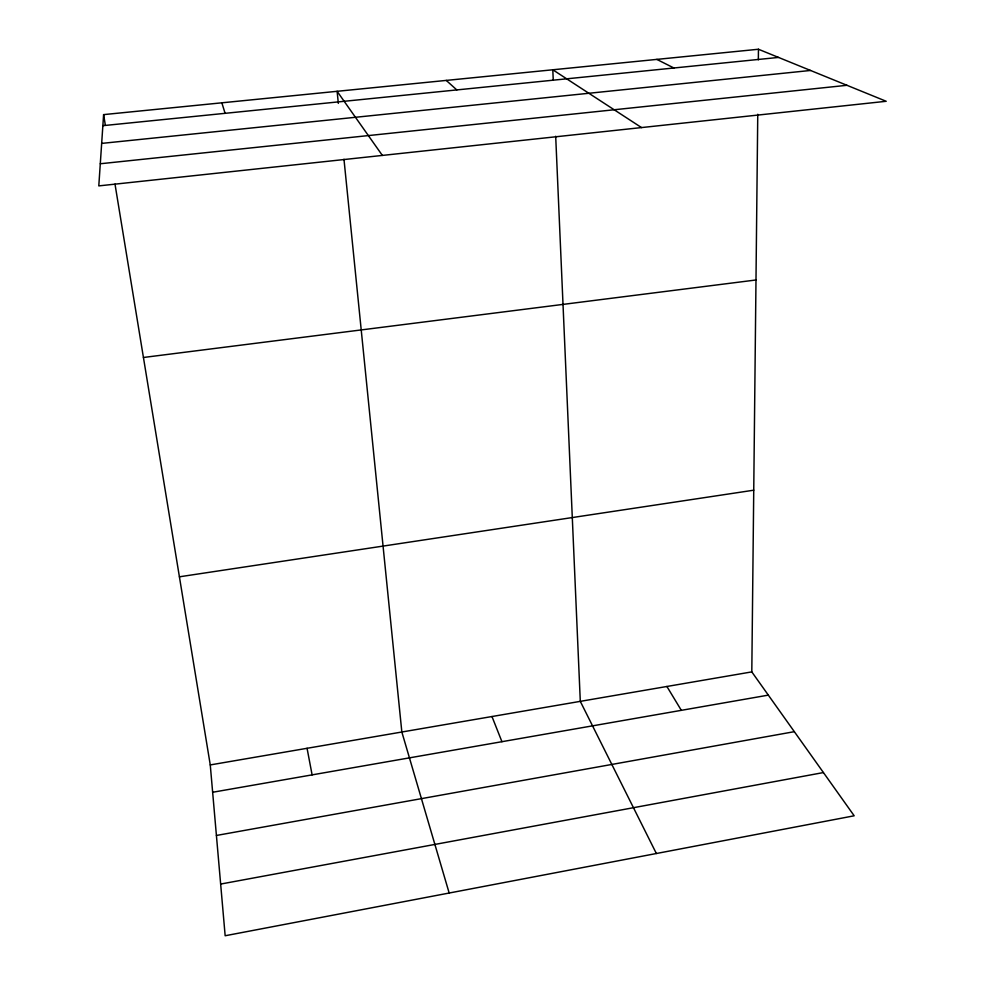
<?xml version="1.0" encoding="UTF-8"?>
<svg xmlns="http://www.w3.org/2000/svg" width="985" height="985" viewBox="0 0 985 985"><rect width="100%" height="100%" fill="white"/><g stroke="black" fill="none" stroke-linecap="round" stroke-linejoin="round"><path stroke-width="1.48" d="M114.999 184.121L210.261 764.926L225.159 935.75L854.18 815.789L751.801 671.893L757.761 114.272M758.339 59.839L758.45 49.25L103.61 114.617L98.795 185.894L886.204 101.283L758.45 49.25M220.652 884.062L823.423 772.56M216.417 835.465L794.341 731.67M212.649 792.26L768.337 695.127M210.261 764.926L751.801 671.893M179.418 576.804L753.747 490.198M143.441 357.481L755.987 279.986M100.285 163.756L846.94 85.301M101.664 143.404L810.52 70.464M102.859 125.674L778.519 57.425M656.835 59.395L673.888 67.99M641.53 127.582L552.794 69.775L553.262 80.351M446.254 80.413L456.806 89.918M382.365 155.421L337.116 91.309L338.335 103.388M666.894 686.471L681.324 710.333M656.367 853.515L580.3 701.357L555.688 136.25M491.971 716.526L501.931 741.693M221.847 102.822L225.097 113.324M449.172 893.026L401.843 732.015L343.974 159.262M307.061 748.292L312.11 774.875M103.61 114.617L105.346 125.194"/></g></svg>
